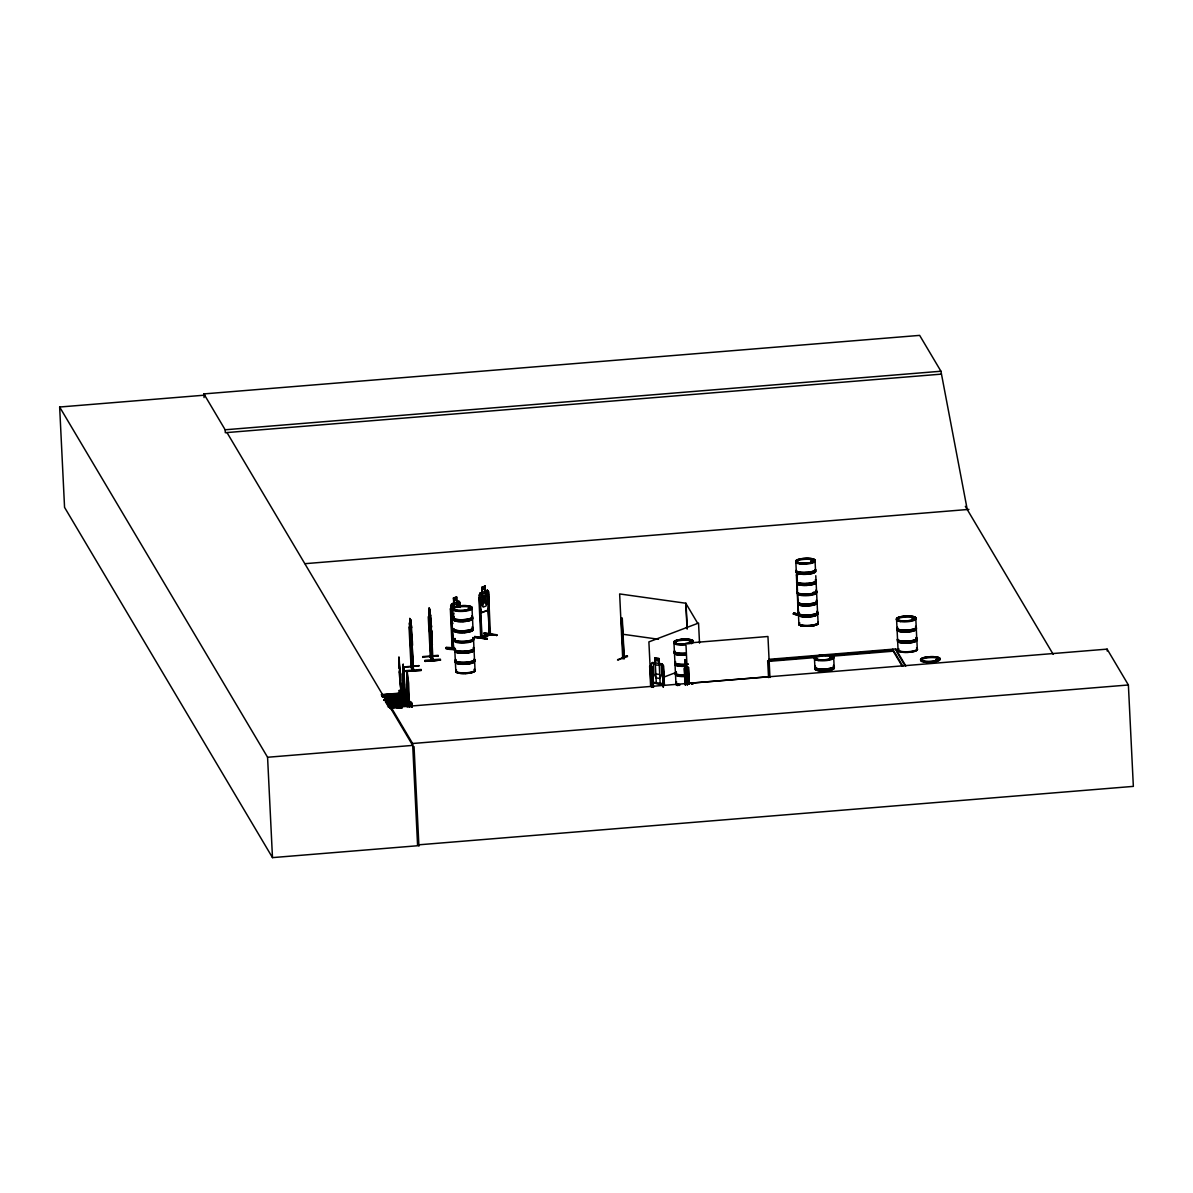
<?xml version="1.0" encoding="UTF-8"?>
<svg xmlns="http://www.w3.org/2000/svg" width="1193" height="1193" viewBox="0 0 1193 1193"><rect width="100%" height="100%" fill="white"/><g stroke="black" fill="none" stroke-linecap="round" stroke-linejoin="round"><path stroke-width="1.5" d="M431.076 657.149L430.076 656.881L432.373 660.519L429.898 609.384L432.239 644.697L430.897 623.909M430.241 620.405L430.211 620.271M405.874 697.279C405.918 693.312 404.323 694.997 405.903 694.863M407.26 696.444L407.186 697.249L384.996 698.77M409.587 701.201L408.245 702.095M411.346 703.124L411.704 707.255M401.221 690.479L401.221 689.3L401.266 690.568M402.593 673.881L402.488 673.016M403.428 667.498L418.877 665.649L403.502 666.947L405.068 699.888L402.548 673.061M403.413 689.435L403.845 689.465M403.458 683.649L403.204 663.994L403.159 675.104M403.831 689.599L403.666 690.18M405.724 694.341L405.695 695.131L405.59 694.371M406.604 685.14L406.768 679.906L408.051 703.766M406.768 685.677L407.559 703.035L406.679 684.767M406.917 680.711L407.007 670.869L408.662 683.082L409.497 706.703L406.858 680.681L406.947 681.964M386.666 703.333L408.334 701.424M409.438 704.153C409.617 703.109 410.69 703.169 411.317 704.004L389.246 705.838M409.453 703.93L409.423 702.99M409.825 701.35L409.781 701.872M411.361 706.688L411.153 702.304L411.883 703.855M412.107 703.631L411.824 704.019M418.803 666.246L418.892 665.649M422.635 657.149L438.025 655.896M404.129 692.119L399.819 692.313L400.028 695.072L398.79 690.598C403.607 688.272 403.13 691.09 403.1 689.315M405.098 696.578L405.635 697.547M405.56 696.936C406.202 696.697 407.007 696.13 407.216 697.234L385.085 698.964M401.266 689.375L400.952 689.882M405.128 697.055L405.337 696.13M406.067 697.607L405.322 696.22M408.274 701.991L408.602 701.782M411.809 636.227L411.645 639.567L409.796 618.466L410.064 623.611L409.572 622.627L411.421 625.609M431.031 625.922L430.852 629.263L429.45 613.306M687.034 677.4L686.87 680.741L685.632 675.029L685.2 659.64L685.304 664.799M431.627 635.526L431.434 638.866L430.121 633.17L429.972 622.91M401.325 690.479C401.623 688.719 402.623 690.971 402.995 689.241M386.666 703.616L409.467 701.618M411.197 703.035L411.257 703.781M652.377 687.228L651.244 664.083L652.556 662.503L662.13 663.86L663.517 665.813C662.339 675.313 669.705 689.718 653.421 682.485L651.825 677.52L651.184 664.262L652.586 662.533M658.849 658.73L659.088 663.666L661.31 665.56L661.757 674.776L659.908 678.444L656.105 677.907L653.868 673.672L653.421 664.456L655.375 663.084L654.987 657.969L656.299 682.814M655.404 664.919L659.267 665.276M400.162 673.97L398.775 657.194L400.967 693.058L399.103 657.164L399.059 668.274M403.413 684.2L403.95 696.936L402.876 675.149M402.459 680.428L402.712 673.001L405.396 699.859L403.801 667.2M408.274 703.751L407.514 686.288M407.35 685.886L409.184 706.718L407.096 670.943M409.587 704.138L409.408 703.288M411.63 702.975L412.062 707.225M808.362 594.546L808.347 594.338A9.723 2.416 -2.8 0 1 797.297 592.026M411.302 703.84L389.097 705.6M409.423 624.043L409.572 622.627M409.587 624.028L409.736 622.612M428.779 612.322C428.391 615.185 429.152 609.683 430.643 615.305M685.259 664.59L684.797 663.8L685.796 684.931M684.648 665.217L684.961 663.785M429.271 623.342L429.435 621.911L430.151 622.895C428.302 616.811 431.404 619.242 429.734 617.974M488.966 604.836L488.176 609.996L481.152 612.65M445.69 648.41L454.622 649.574C441.41 649.767 444.228 645.368 455.055 648.664L446.107 647.501M474.71 637.151L487.221 639.09L487.176 638.255L474.71 636.51L474.262 637.539L487.147 638.911L474.68 636.6M402.384 674.328L403.95 696.936M403.771 692.089L402.921 688.629L403.145 693.014M407.32 670.839L407.275 681.934M662.905 683.664L664.128 679.056M411.66 666.007C409.602 665.724 413.106 665.366 411.868 667.409M411.451 635.615L410.317 625.251L413.196 670.869L411.436 625.46M430.136 655.404L430.867 655.703M432.179 660.191C430.136 658.282 434.55 658.79 432.105 659.103L430.375 656.195L432.641 659.058M430.971 657.209L428.809 613.724L430.852 656.866L432.97 660.46L430.643 615.156M455.86 607.133L457.784 603.27L456.934 606.745M454.026 613.187L453.116 616.602L453.907 616.587M793.226 613.873L798.594 615.454L793.226 613.918L793.897 612.919L799.206 614.589M793.867 612.919L799.116 614.678M793.822 613.649L799.25 615.424M617.512 660.027L627.443 656.612L627.339 655.792M618.138 659.311C616.841 661.474 625.714 654.972 627.399 655.777M403.294 695.981L404.159 696.921M452.908 647.635L452.102 647.605L452.654 649.141L450.7 605.955L451.715 603.837L453.802 603.047M451.342 619.197L450.835 605.969L451.774 603.986M481.48 638.18L479.258 595.053L480.287 592.936L479.362 595.083L481.226 612.874L488.399 610.145L489.205 604.836L488.563 591.579L487.4 590.237L488.459 591.683L490.457 634.81L481.301 638.24L480.466 612.292M403.025 690.165L402.906 689.42M410.168 704.034L410.258 703.05L410.422 703.93M452.356 649.007L453.251 648.694M488.996 633.587L490.025 633.2L490.099 634.661L483.269 637.241M454.473 609.191L453.594 609.712L455.04 609.563M453.966 609.653L454.891 609.429L454.19 609.727M469.267 608.654C466.18 607.789 473.681 607.505 468.402 608.221M468.745 608.37L469.475 608.191M470.981 608.117L470.131 607.684M390.484 698.203C386.293 697.04 389.917 700.261 390.469 697.681C385.682 695.773 389.514 701.559 387.65 697.905M392.393 704.988L394.674 704.959M392.393 705.272L394.585 704.511L391.781 705.093M676.043 642.654L674.761 643.325L676.013 642.624M676.312 643.131L675.119 642.967M691.179 642.073L689.39 642.222L690.389 641.327M689.718 641.864L691.955 641.73M691.791 641.431L690.896 641.58M797.163 562.007L797.64 562.425M797.356 562.127L797.938 561.992M797.908 562.201L796.79 562.246M812.865 561.456L811.165 561.113L813.044 560.829M812.493 560.68L812.06 560.442M811.926 561.292L812.851 561.262M812.433 560.74L812.97 560.367M813.402 561.217L811.971 560.427M812.761 560.874L814.029 560.889L813.223 561.277M813.984 592.31L813.79 592.757M813.551 592.742L814.327 592.429M815.386 592.384L812.985 592.489M815.788 659.043L816.951 658.954L815.818 658.73M816.266 658.297L815.833 658.506M815.729 658.894L816.579 658.939L815.43 658.879M829.985 657.492L831.178 657.984M831.461 657.343L830.403 657.194M830.567 657.925L831.133 657.313M830.432 657.701L831.61 657M832.147 657.79L832.192 657.224M831.655 657.939L832.789 657.701L831.432 657.82M898.553 620.092L897.375 620.106L898.329 619.823M897.807 619.421L898.031 619.391M898.329 620.062L897.449 619.883M912.675 618.988L912.093 618.571M913.495 618.034L913.033 618.615M913.48 618.063L914.897 618.779L912.496 619.137M922.607 660.012L922.398 660.4M923.143 660.728L921.965 660.46M937.176 659.699L936.043 659.565L937.862 659.147M936.639 658.909L937.385 659.177M936.416 659.55L936.043 659.565M936.997 659.625L938.563 659.267M409.393 623.924L411.749 667.513L410.854 667.23L413.166 670.824L411.003 630.351M412.838 670.541L413.434 668.99M430.076 656.881L430.002 655.464L431.016 655.643M482.181 636.391L480.749 638.166L478.915 598.006L479.765 597.693L482.181 637.942L482.181 636.391L480.839 636.644M482.121 637.942L481.733 637.793M490.323 633.334L489.697 633.244M404.248 698.337L383.937 699.873M469.729 607.968L469.923 607.669M811.255 560.949L812.224 560.71M689.375 641.938L690.956 641.64M691.522 642.147L691.165 641.595M815.49 592.563L814.029 592.861M830.343 657.313L831.133 657.015M831.074 657.224L831.819 657.03M913.033 618.541L914.226 618.168M937.4 659.55L939.01 659.326L937.325 658.939M622.284 618.362L620.837 618.332L622.284 618.362L624.252 658.506L622.985 658.327M686.393 627.384L687.198 627.652M622.597 656.985L623.342 658.327L621.15 618.198M622.642 657.03L624.371 658.521L623.626 657.179M650.647 686.482L649.648 666.216L650.916 665.962L652.049 687.362M651.393 667.155L652.526 667.319L653.51 687.392M652.526 667.319L653.093 685.692M663.084 687.064L662.503 668.691L663.397 686.944M663.323 668.975L662.19 668.826M453.772 603.151L453.415 598.096L456.606 596.947L456.71 601.869L458.828 601.138L459.991 602.48L460.23 607.446M482.121 587.21L482.226 592.131L481.987 587.195L485.178 586.046L485.283 590.967M456.516 597.156L453.415 598.096M482.226 587.329L485.089 586.255M480.197 593.07L482.36 592.146L481.033 594.502L481.48 603.718L483.195 607.088L486.043 606.014L487.385 601.481L486.938 592.265L485.327 591.191L485.178 586.046M485.193 591.176L487.4 590.237M451.64 603.971L458.798 601.317L459.887 602.584M480.332 593.085L487.355 590.416M452.222 649.081L450.358 608.907L451.193 608.594L453.623 648.843C451.222 650.125 454.667 645.637 452.669 647.68M451.625 608.654L450.358 608.907M459.066 605.835L459.901 605.522M480.197 597.753L478.915 598.006M488.474 594.621L487.624 594.934L489.577 635.108L488.578 605.507M484.09 633.811L497.049 635.362L484.09 633.811L484.045 632.976L497.004 635.273M445.69 648.44L446.167 647.411M452.863 647.292L453.086 647.262M480.779 636.63L481.569 636.376M489.756 635.049L489.428 633.647L490.398 633.349M489.011 634.005L481.763 636.749L489.443 634.065M658.968 658.581L660.161 683.38M659.311 663.487L661.951 664.069L663.383 665.858L664.441 685.274M651.781 677.385L653.421 682.485M664.561 676.834L676.535 672.285M413.628 669.318L411.167 666.499L413.434 669.362M798.445 613.724L798.892 624.207M798.356 615.051L796.387 574.922L797.535 574.668M811.523 560.77L812.284 560.829M813.492 561.053L814.029 560.814M815.401 592.832L814.565 592.876M898.016 619.599L898.493 619.764M831.939 657.746L831.402 657.522M936.326 659.267L937.37 659.028M937.31 659.088L938.339 659.073M937.653 659.684L939.025 659.416L938.145 659.043M481.405 636.719L481.211 638.24M797.849 574.772L796.387 574.922M469.967 608.609L469.714 608.176M830.865 657.343L829.896 657.656L830.731 657.954M470.012 608.46L468.968 608.475M469.744 608.639L471.101 608.37L470.236 607.998M814.789 592.981L813.015 592.951M690.344 641.297L691.15 641.267M690.911 642.266L692.059 641.655M912.839 618.332L914.315 618.809M937.4 659.237L936.475 659.356M431.255 624.759L431.762 626.892M688.48 667.484L687.004 667.469L688.48 667.484L689.286 684.051M767.666 660.877L769.142 660.892L767.666 660.877L768.56 677.579M204.063 397.582L203.884 393.914L919.654 335.382L940.934 371.232L967.24 509.53M417.58 844.912L1133.35 786.381L1128.384 684.976L1107.104 649.126L391.334 707.658L412.614 743.507L417.61 845.748L272.481 857.618L64.556 507.368L59.65 407.022L204.778 395.151M203.884 393.914L225.164 429.778L940.934 371.232M941.083 374.155L225.313 432.701L225.164 429.778M305.065 563.678L968.91 509.396M428.943 612.307C430.33 615.931 427.795 604.433 429.883 609.504M428.242 616.736L430.405 657.209L430.27 655.732M410.929 624.625L411.749 627.607M409.035 627.026L411.093 667.484M429.42 626.877L429.748 632.23M429.763 632.081L431.627 635.079L431.583 630.486M412.226 640.865L412.405 645.383L412.375 640.79M798.594 615.2L797.67 595.098M424.976 661.176L440.485 660.087L425.096 661.384L424.932 660.34L440.336 659.177L440.485 660.117L425.096 661.34M421.263 670.332L405.874 671.555L405.724 670.645L421.129 669.482L421.278 670.421L405.769 671.286M399.118 672.211L401.28 693.029L400.49 673.941M406.992 681.993L407.171 685.602M402.727 683.037L403.666 696.086M685.99 665.813L687.586 684.603M768.978 659.326L895.749 648.962L905.845 665.962M686.661 666.633L686.81 668.811M769.41 660.057L819.293 655.971M824.84 655.524L893.199 649.931L893.259 651.184L830.447 656.329M769.053 660.579L772.736 660.281M780.133 659.684L787.514 659.073M794.911 658.476L802.293 657.865M811.538 657.104L815.237 656.806M839.246 654.838L844.793 654.39M854.024 653.63L859.571 653.182M868.802 652.422L874.35 651.974M883.581 651.214L889.128 650.767M684.26 668.214L685.065 684.633M769.47 661.31L815.669 657.537M381.417 694.639L399.536 693.163M381.417 694.923L399.551 693.476M381.626 694.997L399.744 693.521M381.641 695.28L399.774 693.834M388.829 694.893L397.91 694.192M381.715 695.743L404.144 694.058M382.342 696.145L400.46 694.654M382.342 696.414L404.293 694.729M382.431 696.876L404.323 695.042M382.461 696.906L402.459 695.4M382.64 697.234L404.412 695.474M407.245 699.859L407.409 695.43M402.623 696.787L403.249 697.845L403.189 696.444L406.067 696.309L406.142 698.054M405.053 696.712L405.575 697.264L405.501 693.968M385.026 698.666L403.562 696.966M385.235 699.202L403.771 697.696M385.652 699.471L404.173 697.965M383.848 700.112L404.338 698.412M383.997 700.351L404.651 698.621M406.828 699.068L403.935 699.158L404.144 701.902M407.32 699.322L403.1 699.665L404.024 701.245M385.533 701.484L403.637 699.993M385.533 701.752L403.86 700.366M385.473 701.916L403.607 700.515M385.742 702.11L403.875 700.679M403.965 701.096L385.831 702.573L408.26 700.902M386.457 702.975L404.561 701.499M386.457 703.244L404.591 701.812M388.426 703.676L409.497 701.991M386.756 704.064L406.709 702.453M406.738 703.616L407.439 705.123L407.29 703.274L410.109 703.05L410.258 704.884M407.35 703.378L410.168 703.139M389.276 705.302L390.007 706.539L389.261 704.944L407.663 703.795M387.427 705.704L407.812 704.034M389.35 706.062L407.887 704.541M389.753 706.495L408.289 704.795M687.451 682.053L687.436 684.916M408.304 705.003L388.053 706.882L406.589 705.406M389.962 707.046L406.649 705.689M687.854 683.35L769.903 676.64M389.634 708.314L402.309 707.27M396.881 708.001L402.339 707.583M398.641 708.06L402.28 707.792M412.614 743.507L1128.384 684.976M59.65 407.022L267.575 757.257L412.703 745.401L226.983 432.567M469.818 608.758L469.043 608.773M454.324 609.847L455.219 609.519M913.256 618.899L914.047 618.809L912.213 619.078M690.986 642.371L689.882 642.356M937.743 659.804L936.341 659.729M469.49 608.654L468.312 608.43M690.881 641.804L691.701 642.028M812.314 561.351L811.777 560.725M469.982 607.968L470.981 608.191M831.67 657.298L832.669 657.522M413.479 670.406L410.69 619.689L410.914 624.744M622.791 658.461L624.058 658.64L621.956 618.481M650.916 665.962L650.752 671.42M456.606 596.947L456.755 602.092L458.366 603.166L458.544 606.849A9.663 2.401 -2.8 0 0 456.636 611.189A9.663 2.401 -2.8 0 0 471.996 608.848A9.663 2.401 -2.8 0 0 458.619 606.969M621.598 634.079L658.476 639.254M452.52 623.745L451.446 619.137M484.119 633.021L496.512 634.721L496.527 635.556M497.049 635.362L484.209 633.662M654.897 658.014L659.073 658.536M655.032 658.193L658.954 658.685M489.592 635.079L487.907 609.474M652.541 662.726L655.315 663.114M655.911 673.956L659.714 674.492M446.078 648.187L455.1 649.499M653.51 682.336L663.01 683.619M812.105 561.321L811.255 561.038M831.909 657.328L832.774 657.611M624.252 657L623 656.851L622.657 658.476M622.716 658.491L619.644 593.935L686.005 603.27L687.257 628.815M797.267 585.256L796.849 572.073M429.45 622.105L431.12 624.7M430.509 633.781L431.24 634.915M430.584 641.67L432.388 644.488M430.419 641.685L432.403 644.682M418.161 844.868L418.922 846.12L414.046 746.609M965.346 506.339L1053.18 654.301M896.733 651.766L904.995 665.679M892.767 649.201L902.862 666.216M892.826 650.468L901.997 665.918M697.607 623.164L685.796 603.255L687.049 628.8M685.2 659.64L685.9 660.982M685.021 659.654L685.736 660.997M684.797 663.8L686.661 666.783M686.676 676.789L685.543 666.425L687.064 684.648M429.003 608.176L429.719 609.519M429.808 610.13L429.376 609.384L429.883 611.77M430.658 625.311L429.525 614.947L432.403 660.564L430.211 620.047M409.796 618.466L410.675 619.808M409.825 618.675L410.601 620.42M410.72 642.371L412.405 645.383L410.541 642.386M402.563 695.4L403.323 698.278L403.189 696.444M406.664 702.23L406.694 703.87M398.984 692.835L399.923 694.401M390.469 697.681L391.215 698.919M394.585 704.511L395.315 705.764M391.766 704.75L392.497 705.988M454.056 616.87L452.908 614.619L452.46 605.403L453.907 603.181L453.668 598.23M454.16 608.654L452.833 605.06L454.831 607.52M480.138 608.251L481.286 612.68M451.58 619.152L452.729 623.581M808.332 594.248L808.347 594.293A9.723 2.416 -2.8 0 0 815.863 590.505M406.798 680.338L407.365 683.276M405.352 696.309L405.322 696.966M403.532 689.286L403.473 690.076M402.936 683.007L402.727 681.292M399.267 670.943L399.446 672.181M431.284 632.529L431.896 637.673L431.195 633.572M685.93 683.693L685.274 678.37L685.766 683.708M1107.104 649.126L1107.193 651.005M915.777 618.049L916.239 627.578M916.284 628.8L916.761 638.658M916.835 639.88L917.313 649.395M896.554 619.003L897.017 628.517M897.106 630.366L897.554 639.597M898.09 650.334L897.613 640.82A9.708 2.416 -2.8 0 0 908.634 642.997A9.708 2.416 -2.8 0 0 916.164 639.299A9.678 2.416 -2.8 0 1 908.619 642.982A9.678 2.416 -2.8 0 1 897.643 640.82M895.749 648.962L895.809 650.215M833.668 656.985L834.131 666.499M815.028 560.352L815.49 569.866M815.788 575.712L816.012 580.946M816.101 582.169L816.564 591.698M816.579 592.474L817.041 601.436M817.116 603.3L817.563 612.516M817.637 613.739L818.115 623.268M814.446 657.925L814.908 667.439M796.611 572.014L797.491 591.445M795.806 561.292L796.268 570.806M769.947 677.46L767.949 636.495L685.9 643.206L687.899 684.171M699.53 643.131L698.546 623.059L648.888 641.894L651.08 686.542M688.391 667.349L689.211 683.932M687.392 684.26L685.915 660.862L685.975 665.948M684.469 668.557L685.259 684.976M673.941 642.207L674.403 651.736M674.463 652.959A9.708 2.416 -2.8 0 0 685.468 655.136A9.678 2.416 -2.8 0 1 674.477 652.959L674.94 662.801M674.999 664.039L675.462 673.553M675.477 673.777L675.939 683.306M663.248 665.903L664.113 685.393M471.981 607.655L472.443 617.169M472.547 619.033L472.965 628.249M473.532 639.224L473.994 648.738M474.039 649.976L474.516 659.818M474.59 661.041L475.068 670.555M459.752 602.569L459.916 605.85M457.023 607.431L456.844 603.747L453.981 604.821L454.175 608.505M454.831 650.916A9.708 2.416 -2.8 0 0 465.837 653.078A9.678 2.416 -2.8 0 0 473.353 649.395A9.708 2.416 -2.8 0 1 465.837 653.078A9.678 2.416 -2.8 0 1 454.846 650.901L455.308 660.758M455.368 661.981L455.845 671.51M453.608 647.292L453.564 648.843L451.908 623.193M451.193 608.594L451.55 615.886M438.144 656.18L438.099 655.345L422.71 656.597L422.769 657.432M429.182 608.162L429.286 613.321M410.854 667.23L410.795 665.769M411.51 702.274L411.734 706.659L407.141 706.882L407.022 704.258M407.096 704.407L407.201 706.495M405.262 693.983L405.396 696.906M403.294 688.6L403.517 692.984M402.906 697.428L403.04 700.037M391.334 707.658L391.423 709.537M267.575 757.257L272.481 857.618M431.419 630.5L431.448 635.094M472.458 628.234A9.842 2.446 -2.8 0 1 464.823 631.977A9.842 2.446 -2.8 0 1 453.668 629.77M454.891 639.06A9.723 2.416 -2.8 0 0 464.032 641.953A9.723 2.416 -2.8 0 0 472.846 638.27A9.723 2.416 -2.8 0 1 464.032 641.953A9.723 2.416 -2.8 0 1 454.891 639.15M472.756 637.539A9.663 2.401 -2.8 0 1 464.002 641.282A9.663 2.401 -2.8 0 1 454.921 638.404M472.816 637.808A9.723 2.416 -2.8 0 1 464.002 641.58A9.723 2.416 -2.8 0 1 454.876 638.687M454.951 639.06A9.663 2.401 -2.8 0 0 464.032 641.938A9.663 2.401 -2.8 0 0 472.786 638.255A9.663 2.401 -2.8 0 1 464.032 641.938A9.663 2.401 -2.8 0 1 454.951 639.135M471.921 617.154A9.842 2.446 -2.8 0 1 463.003 620.986A9.842 2.446 -2.8 0 1 453.758 618.049M472.264 627.041A9.678 2.416 -2.8 0 1 464.748 630.724A9.708 2.416 -2.8 0 1 453.743 628.562A9.678 2.416 -2.8 0 0 464.748 630.724A9.708 2.416 -2.8 0 0 472.279 627.041M472.428 627.667A9.842 2.446 -2.8 0 1 464.793 631.41A9.842 2.446 -2.8 0 1 453.638 629.203M471.891 616.587A9.842 2.446 -2.8 0 1 462.973 620.42A9.842 2.446 -2.8 0 1 453.728 617.482M474.009 659.804A9.842 2.446 -2.8 0 1 465.091 663.636A9.842 2.446 -2.8 0 1 455.845 660.698M474.292 669.109A9.663 2.401 -2.8 0 1 465.538 672.852A9.663 2.401 -2.8 0 1 456.457 669.974M472.831 639.224A9.663 2.401 -2.8 0 1 464.077 642.967A9.663 2.401 -2.8 0 1 454.995 640.089M474.367 669.362A9.723 2.416 -2.8 0 1 465.553 673.135A9.723 2.416 -2.8 0 1 456.412 670.227M472.86 638.643A9.723 2.416 -2.8 0 1 464.047 642.416A9.723 2.416 -2.8 0 1 454.921 639.523M473.457 648.724A9.842 2.446 -2.8 0 1 464.539 652.556A9.842 2.446 -2.8 0 1 455.294 649.618M474.486 659.192A9.678 2.416 -2.8 0 1 463.764 662.413A9.708 2.416 -2.8 0 1 455.905 659.49A9.678 2.416 -2.8 0 0 463.764 662.413A9.708 2.416 -2.8 0 0 474.501 659.192M473.979 659.237A9.842 2.446 -2.8 0 1 465.061 663.054A9.842 2.446 -2.8 0 1 455.815 660.117M473.427 648.157A9.842 2.446 -2.8 0 1 464.524 651.989A9.842 2.446 -2.8 0 1 455.279 649.052M815.505 580.931A9.842 2.446 -2.8 0 1 806.587 584.764A9.842 2.446 -2.8 0 1 797.342 581.826M816.594 592.086A9.723 2.416 -2.8 0 1 805.812 594.696A9.723 2.416 -2.8 0 1 797.312 592.399M815.803 590.267A9.663 2.401 -2.8 0 1 808.302 593.95A9.663 2.401 -2.8 0 1 797.342 591.788M816.549 592.086A9.663 2.401 -2.8 0 1 805.812 594.681A9.663 2.401 -2.8 0 1 797.371 592.399M815.654 570.448A9.842 2.446 -2.8 0 1 806.05 573.684A9.842 2.446 -2.8 0 1 796.163 571.402M815.475 580.365A9.842 2.446 -2.8 0 1 806.557 584.197A9.842 2.446 -2.8 0 1 797.312 581.259M815.624 569.881A9.842 2.446 -2.8 0 1 806.021 573.117A9.842 2.446 -2.8 0 1 796.149 570.821M817.056 612.501A9.842 2.446 -2.8 0 1 808.138 616.334A9.842 2.446 -2.8 0 1 798.892 613.396M799.504 622.671A9.663 2.401 -2.8 0 0 807.318 625.594A9.663 2.401 -2.8 0 0 818.025 622.418A9.663 2.401 -2.8 0 1 807.318 625.594A9.663 2.401 -2.8 0 1 799.504 622.716M816.594 593.115A9.663 2.401 -2.8 0 1 805.857 595.71A9.663 2.401 -2.8 0 1 797.416 593.428M818.1 622.657A9.723 2.416 -2.8 0 1 807.333 625.893A9.723 2.416 -2.8 0 1 799.459 622.955M816.623 592.548A9.723 2.416 -2.8 0 1 805.827 595.158A9.723 2.416 -2.8 0 1 797.342 592.861M816.504 601.436A9.842 2.446 -2.8 0 1 807.586 605.254A9.842 2.446 -2.8 0 1 798.341 602.316M817.026 611.934A9.842 2.446 -2.8 0 1 808.108 615.752A9.842 2.446 -2.8 0 1 798.863 612.829M816.474 600.854A9.842 2.446 -2.8 0 1 807.572 604.687A9.842 2.446 -2.8 0 1 798.326 601.749M916.254 638.643A9.842 2.446 -2.8 0 1 908.619 642.386A9.842 2.446 -2.8 0 1 897.449 640.179M916.537 647.978A9.663 2.401 -2.8 0 1 907.784 651.736A9.663 2.401 -2.8 0 1 898.702 648.843M916.612 648.187A9.723 2.416 -2.8 0 1 907.798 651.974A9.723 2.416 -2.8 0 1 898.657 649.067M915.702 627.563A9.842 2.446 -2.8 0 1 906.799 631.38A9.842 2.446 -2.8 0 1 897.554 628.457M916.224 638.076A9.842 2.446 -2.8 0 1 908.589 641.804A9.842 2.446 -2.8 0 1 897.434 639.612M915.687 626.996A9.842 2.446 -2.8 0 1 906.769 630.814A9.842 2.446 -2.8 0 1 897.524 627.876M833.594 666.499A9.842 2.446 -2.8 0 1 824.691 670.317A9.842 2.446 -2.8 0 1 815.445 667.379M833.579 665.918A9.842 2.446 -2.8 0 1 824.661 669.75A9.842 2.446 -2.8 0 1 815.415 666.812M675.641 663.397A9.678 2.416 -2.8 0 0 686.005 666.201A9.708 2.416 -2.8 0 1 675.626 663.397M686.005 665.605A9.842 2.446 -2.8 0 1 675.477 662.741M684.916 643.981A9.663 2.401 -2.8 0 1 674.299 641.402A9.708 2.416 -2.8 0 1 690.001 639.552A9.708 2.416 -2.8 0 1 687.362 643.698A9.663 2.401 -2.8 0 0 689.972 639.582A9.663 2.401 -2.8 0 0 674.299 641.402A9.708 2.416 -2.8 0 0 684.916 643.981A9.723 2.416 -2.8 0 1 674.03 641.625A9.723 2.416 -2.8 0 1 688.659 639.403A9.723 2.416 -2.8 0 1 689.554 643.31M684.946 644.354A9.723 2.416 -2.8 0 1 674.045 641.953A9.723 2.416 -2.8 0 1 688.674 639.731A9.723 2.416 -2.8 0 1 689.569 643.638M685.453 654.525A9.842 2.446 -2.8 0 1 674.925 651.676M685.975 665.023A9.842 2.446 -2.8 0 1 675.447 662.175M685.423 653.958A9.842 2.446 -2.8 0 1 674.895 651.095M684.961 644.936A9.663 2.401 -2.8 0 1 674 642.773A9.663 2.401 -2.8 0 1 687.168 640.223A9.663 2.401 -2.8 0 1 691.314 643.713M683.902 674.97A9.648 2.401 -2.8 0 1 676.103 672.047M683.932 675.641A9.708 2.416 -2.8 0 1 676.088 672.703A9.663 2.401 -2.8 0 0 683.932 675.596M683.917 675.253A9.723 2.416 -2.8 0 1 676.043 672.3M677.878 685.602A9.842 2.446 -2.8 0 1 675.864 684.528M675.834 683.887A9.842 2.446 -2.8 0 1 676.476 683.246M679.682 685.393A9.842 2.446 -2.8 0 1 676.446 682.664M683.992 676.61A9.648 2.401 -2.8 0 1 675.566 674.328M411.048 627.056L411.615 638.404L410.75 632.544C410.496 650.11 409.169 609.608 410.66 630.366L411.048 627.056M430.27 616.751L430.837 628.115L429.972 622.254C429.719 639.761 428.421 599.438 429.868 620.062L430.27 616.751M686.288 668.229L686.855 679.592L685.99 673.732C685.766 690.986 684.379 650.916 685.886 671.555L686.288 668.229M487.027 603.673L486.043 604.195L484.134 600.064C483.344 608.236 479.497 607.535 483.433 599.229L481.241 594.308L482.166 593.995L483.97 597.887L486.356 592.369L484.701 598.782L487.027 603.673M456.054 598.17L454.22 598.871L454.294 600.511L456.129 599.825L456.054 598.17M484.612 587.269L482.777 587.97L482.867 589.61L484.701 588.924L484.612 587.269M485.402 592.846L482.554 593.92L483.001 603.136L485.849 602.062L485.402 592.846M430.062 636.48L430.405 641.819L430.062 636.48M410.213 637.181L410.541 642.52L410.213 637.181M412.271 705.645L408.036 705.988L412.346 705.779M658.312 659.416L655.852 659.073L655.941 660.713L658.387 661.056L658.312 659.416M385.891 699.366L385.145 698.114L385.891 699.366M464.838 632.588A9.678 2.416 -2.8 0 0 472.353 628.905A9.708 2.416 -2.8 0 1 464.838 632.588A9.708 2.416 -2.8 0 1 453.832 630.411A9.678 2.416 -2.8 0 0 464.838 632.588M456.591 610.234A9.663 2.401 -2.8 0 0 471.951 607.893A9.663 2.401 -2.8 0 0 458.559 606.014A9.708 2.416 -2.8 0 0 456.561 610.279A9.708 2.416 -2.8 0 0 471.996 607.923A9.708 2.416 -2.8 0 0 458.559 606.029A9.663 2.401 -2.8 0 0 456.591 610.234M456.576 610.637A9.723 2.416 -2.8 0 0 472.025 608.281A9.723 2.416 -2.8 0 0 458.559 606.387A9.723 2.416 -2.8 0 0 456.576 610.637M463.033 621.583A9.678 2.416 -2.8 0 0 471.802 617.825A9.708 2.416 -2.8 0 1 463.033 621.598A9.708 2.416 -2.8 0 1 453.907 618.705A9.678 2.416 -2.8 0 0 463.033 621.583M462.944 619.734A9.678 2.416 -2.8 0 0 471.712 615.976A9.708 2.416 -2.8 0 1 462.944 619.734A9.708 2.416 -2.8 0 1 453.817 616.841A9.678 2.416 -2.8 0 0 462.944 619.734M465.121 664.233A9.678 2.416 -2.8 0 0 473.889 660.475A9.708 2.416 -2.8 0 1 465.121 664.233A9.708 2.416 -2.8 0 1 455.994 661.34A9.678 2.416 -2.8 0 0 465.121 664.233M465.568 673.523A9.723 2.416 -2.8 0 0 474.382 669.75A9.663 2.401 -2.8 0 1 465.568 673.508A9.723 2.416 -2.8 0 1 456.442 670.615A9.663 2.401 -2.8 0 0 465.568 673.508M464.48 651.303A9.678 2.416 -2.8 0 0 473.263 647.545A9.708 2.416 -2.8 0 1 464.48 651.303A9.708 2.416 -2.8 0 1 455.368 648.41A9.678 2.416 -2.8 0 0 464.48 651.303M806.617 585.36A9.678 2.416 -2.8 0 0 815.401 581.602A9.708 2.416 -2.8 0 1 806.617 585.375A9.708 2.416 -2.8 0 1 797.506 582.467A9.678 2.416 -2.8 0 0 806.617 585.36M799.638 562.947A9.663 2.401 -2.8 0 0 814.998 560.591A9.663 2.401 -2.8 0 0 801.607 558.712A9.723 2.416 -2.8 0 0 799.593 562.977A9.723 2.416 -2.8 0 0 815.058 560.606A9.723 2.416 -2.8 0 0 801.592 558.712A9.663 2.401 -2.8 0 0 799.638 562.947M799.683 563.901A9.663 2.401 -2.8 0 0 815.043 561.545A9.663 2.401 -2.8 0 0 801.666 559.666A9.663 2.401 -2.8 0 0 799.683 563.901M799.623 563.335A9.723 2.416 -2.8 0 0 815.073 560.978A9.723 2.416 -2.8 0 0 801.607 559.085A9.723 2.416 -2.8 0 0 799.623 563.335M806.528 583.511A9.678 2.416 -2.8 0 0 815.311 579.738A9.708 2.416 -2.8 0 1 806.528 583.511A9.708 2.416 -2.8 0 1 797.416 580.618A9.678 2.416 -2.8 0 0 806.528 583.511M806.08 574.295A9.678 2.416 -2.8 0 0 815.535 571.104A9.708 2.416 -2.8 0 1 806.08 574.295A9.708 2.416 -2.8 0 1 796.327 572.043A9.678 2.416 -2.8 0 0 806.08 574.295M805.991 572.431A9.678 2.416 -2.8 0 0 815.445 569.24A9.708 2.416 -2.8 0 1 805.991 572.431A9.708 2.416 -2.8 0 1 796.238 570.179A9.678 2.416 -2.8 0 0 805.991 572.431M809.421 616.856A9.678 2.416 -2.8 0 0 816.937 613.172A9.708 2.416 -2.8 0 1 809.436 616.856A9.708 2.416 -2.8 0 1 798.415 614.678A9.678 2.416 -2.8 0 0 809.421 616.856M807.348 626.221A9.708 2.416 -2.8 0 0 818.1 622.985A9.723 2.416 -2.8 0 1 807.348 626.265A9.723 2.416 -2.8 0 1 799.489 623.328A9.708 2.416 -2.8 0 0 807.348 626.221M807.363 626.25A9.663 2.401 -2.8 0 0 818.055 623.029A9.678 2.416 -2.8 0 1 807.348 626.236A9.663 2.401 -2.8 0 1 799.534 623.328A9.678 2.416 -2.8 0 0 807.348 626.236M808.079 615.081A9.678 2.416 -2.8 0 0 816.847 611.308A9.708 2.416 -2.8 0 1 808.079 615.081A9.708 2.416 -2.8 0 1 798.952 612.188A9.678 2.416 -2.8 0 0 808.079 615.081M807.616 605.865A9.678 2.416 -2.8 0 0 816.4 602.092A9.708 2.416 -2.8 0 1 807.616 605.865A9.708 2.416 -2.8 0 1 798.505 602.972A9.678 2.416 -2.8 0 0 807.616 605.865M807.527 604.001A9.678 2.416 -2.8 0 0 816.31 600.243A9.708 2.416 -2.8 0 1 807.527 604.001A9.708 2.416 -2.8 0 1 798.415 601.108A9.678 2.416 -2.8 0 0 807.527 604.001M907.813 652.362A9.723 2.416 -2.8 0 0 916.627 648.574A9.663 2.401 -2.8 0 1 907.813 652.347A9.723 2.416 -2.8 0 1 898.687 649.454A9.663 2.401 -2.8 0 0 907.813 652.347M900.372 620.643A9.663 2.401 -2.8 0 0 915.747 618.302A9.663 2.401 -2.8 0 0 902.355 616.408A9.723 2.416 -2.8 0 0 900.342 620.673A9.723 2.416 -2.8 0 0 915.806 618.317A9.723 2.416 -2.8 0 0 902.34 616.423A9.663 2.401 -2.8 0 0 900.372 620.643M900.417 621.598A9.663 2.401 -2.8 0 0 915.792 619.256A9.663 2.401 -2.8 0 0 902.4 617.363A9.663 2.401 -2.8 0 0 900.417 621.598M900.357 621.046A9.723 2.416 -2.8 0 0 915.821 618.675A9.723 2.416 -2.8 0 0 902.355 616.796A9.723 2.416 -2.8 0 0 900.357 621.046M908.529 641.133A9.678 2.416 -2.8 0 0 916.045 637.45A9.708 2.416 -2.8 0 1 908.544 641.133A9.708 2.416 -2.8 0 1 897.524 638.956A9.678 2.416 -2.8 0 0 908.529 641.133M906.829 631.992A9.678 2.416 -2.8 0 0 915.598 628.234A9.708 2.416 -2.8 0 1 906.829 631.992A9.708 2.416 -2.8 0 1 897.703 629.099A9.678 2.416 -2.8 0 0 906.829 631.992M906.725 630.143A9.678 2.416 -2.8 0 0 915.508 626.37A9.708 2.416 -2.8 0 1 906.725 630.143A9.708 2.416 -2.8 0 1 897.613 627.25A9.678 2.416 -2.8 0 0 906.725 630.143M924.5 661.28A9.663 2.401 -2.8 0 0 939.875 658.939A9.663 2.401 -2.8 0 0 926.484 657.06A9.723 2.416 -2.8 0 0 924.471 661.325A9.723 2.416 -2.8 0 0 939.935 658.954A9.723 2.416 -2.8 0 0 926.469 657.06A9.663 2.401 -2.8 0 0 924.5 661.28M924.545 662.204A9.663 2.401 -2.8 0 0 939.92 659.863A9.663 2.401 -2.8 0 0 926.529 657.969A9.663 2.401 -2.8 0 0 924.545 662.204M924.486 661.668A9.723 2.416 -2.8 0 0 939.95 659.311A9.723 2.416 -2.8 0 0 926.484 657.418A9.723 2.416 -2.8 0 0 924.486 661.668M818.264 659.58A9.663 2.401 -2.8 0 0 833.639 657.224A9.663 2.401 -2.8 0 0 820.247 655.345A9.723 2.416 -2.8 0 0 818.234 659.61A9.723 2.416 -2.8 0 0 833.698 657.239A9.723 2.416 -2.8 0 0 820.232 655.345A9.663 2.401 -2.8 0 0 818.264 659.58M818.309 660.534A9.663 2.401 -2.8 0 0 833.683 658.178A9.663 2.401 -2.8 0 0 820.292 656.299A9.663 2.401 -2.8 0 0 818.309 660.534M818.249 659.968A9.723 2.416 -2.8 0 0 833.713 657.611A9.723 2.416 -2.8 0 0 820.247 655.718A9.723 2.416 -2.8 0 0 818.249 659.968M824.721 670.928A9.678 2.416 -2.8 0 0 833.489 667.155A9.708 2.416 -2.8 0 1 824.721 670.928A9.708 2.416 -2.8 0 1 815.594 668.035A9.678 2.416 -2.8 0 0 824.721 670.928M824.617 669.064A9.678 2.416 -2.8 0 0 833.4 665.306A9.708 2.416 -2.8 0 1 824.617 669.064A9.708 2.416 -2.8 0 1 815.505 666.171A9.678 2.416 -2.8 0 0 824.617 669.064M677.773 664.054A9.678 2.416 -2.8 0 0 688.346 664.069A9.708 2.416 -2.8 0 1 677.758 664.069A9.708 2.416 -2.8 0 1 675.536 661.533A9.678 2.416 -2.8 0 0 677.773 664.054M674.388 651.11A9.678 2.416 -2.8 0 0 685.379 653.272A9.708 2.416 -2.8 0 1 674.373 651.11M691.537 684.141A9.708 2.416 -2.8 0 0 693.297 683.604A9.678 2.416 -2.8 0 1 691.522 684.141M676.535 682.038A9.708 2.416 -2.8 0 0 679.727 684.722A9.678 2.416 -2.8 0 1 676.55 682.038M676.088 673.106A9.723 2.416 -2.8 0 0 683.947 676.043A9.723 2.416 -2.8 0 1 676.088 673.12"/></g></svg>
